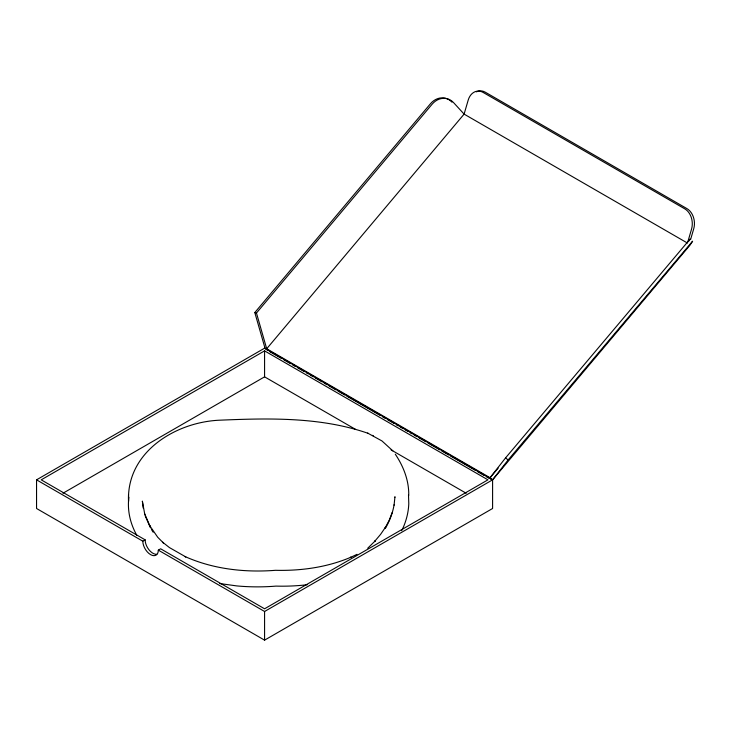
<?xml version="1.0" encoding="UTF-8"?>
<svg xmlns="http://www.w3.org/2000/svg" width="731" height="731" viewBox="0 0 731 731"><rect width="100%" height="100%" fill="white"/><g stroke="black" fill="none" stroke-linecap="round" stroke-linejoin="round"><path stroke-width="1.1" d="M394.914 497.281L394.959 496.751L394.073 505.203M128.519 501.192C126.573 452.507 174.563 422.655 218.377 420.252C268.268 418.114 320.598 416.752 368.314 433.401M394.119 504.673C392.666 513.08 389.641 521.148 385.264 528.467M687.789 241.998L691.553 229.095A15.36 11.55 83.8 0 0 684.783 208.847L483.127 92.426A15.36 11.55 83.8 0 0 468.187 100.138L464.103 114.109L266.696 348.769L265.051 348.294L254.808 312.548L430.477 103.729A17.553 14.967 -73.8 0 1 451.95 102.166M690.567 239.613L693.71 228.858A15.36 11.55 83.8 0 0 686.939 208.618L485.283 92.197A15.36 11.55 83.8 0 0 476.411 91.85M392.191 512.55L389.194 520.317L385.127 527.937L385.685 526.932L380.577 534.388L374.455 541.616L375.241 540.849L367.739 548.204M401.63 530.688L402.598 528.869A186.46 107.649 0 0 0 408.784 503.595L408.51 495.088M688.657 241.312L690.073 239.083L505.569 457.889L490.062 477.736L491.159 479.481L492.593 479.838L690 245.168L692.604 241.184L508.1 459.991L492.593 479.838L264.576 611.481L158.316 550.141A10.965 6.332 60 0 1 150.559 554.619A10.965 6.332 60 0 1 142.81 541.178L36.55 479.838L36.55 508.493L264.576 640.146L492.593 508.493L492.593 479.838L490.062 477.736L266.696 348.769L256.462 313.023L432.122 104.213A17.553 14.967 -73.8 0 1 453.595 102.642L464.103 114.109L687.469 243.067M490.062 477.736L498.14 468.142M36.55 479.838L264.576 348.184L492.593 479.838M158.316 550.141L160.646 548.798L264.576 608.795L487.942 479.838L264.576 350.871L41.201 479.838L145.131 539.834A10.965 6.332 60 0 0 156.763 554.308M62.948 493.251L264.576 376.849L355.504 429.344M142.81 541.178L145.131 539.834M357.039 554.336L350.359 557.488L351.063 557.159C327.324 567.302 301.227 570.948 275.541 570.308C244.903 572.684 213.288 569.202 185.053 556.565L185.784 556.903L169.409 547.565L162.666 542.228L163.415 542.959L157.768 537.303L149.526 525.388L150.093 526.402L144.711 513.902M219.757 583.548L236.716 585.906A130.502 75.348 0 0 0 275.989 586.107A127.77 73.767 0 0 0 307.294 584.736M254.808 312.548L256.462 313.023M367.62 433.072L381.984 440.957L392.83 450.853M372.463 435.356L373.23 435.713M269.757 351.657L281.618 358.51M283.601 359.652L290.518 363.645M292.491 364.787L295.461 366.496M297.435 367.638L304.352 371.631M306.335 372.773L308.308 373.916M310.282 375.058L313.252 376.767M315.225 377.909L322.143 381.902M324.125 383.044L327.086 384.753M329.06 385.895L335.986 389.888M337.96 391.03L344.877 395.023M346.85 396.165L380.458 415.573M382.432 416.707L385.401 418.424M387.375 419.567L394.292 423.56M396.275 424.702L398.249 425.844M400.222 426.986L403.192 428.695M405.166 429.837L408.136 431.546M410.109 432.688L412.083 433.83M414.066 434.972L417.026 436.681M419 437.823L425.926 441.816M427.9 442.959L439.76 449.803M441.734 450.945L448.651 454.947M450.634 456.08L475.342 470.353M477.316 471.495L484.233 475.488M486.216 476.63L489.176 478.339M391.085 449.885L466.195 493.251M265.051 348.294L267.107 349.966M505.569 457.889L508.1 459.991M151.545 529.61L153.172 532.214M266.696 348.769L267.784 350.514M395.297 454.198C403.485 466.351 409.077 480.66 408.739 495.472M150.467 527.883L145.268 515.976M144.884 514.926L142.362 501.11L143.194 508.054M128.519 494.476L128.546 501.402M264.576 350.871L264.576 376.849M264.576 611.481L264.576 640.146M136.843 535.384A174.764 100.896 0 0 1 128.866 497.226"/></g></svg>
